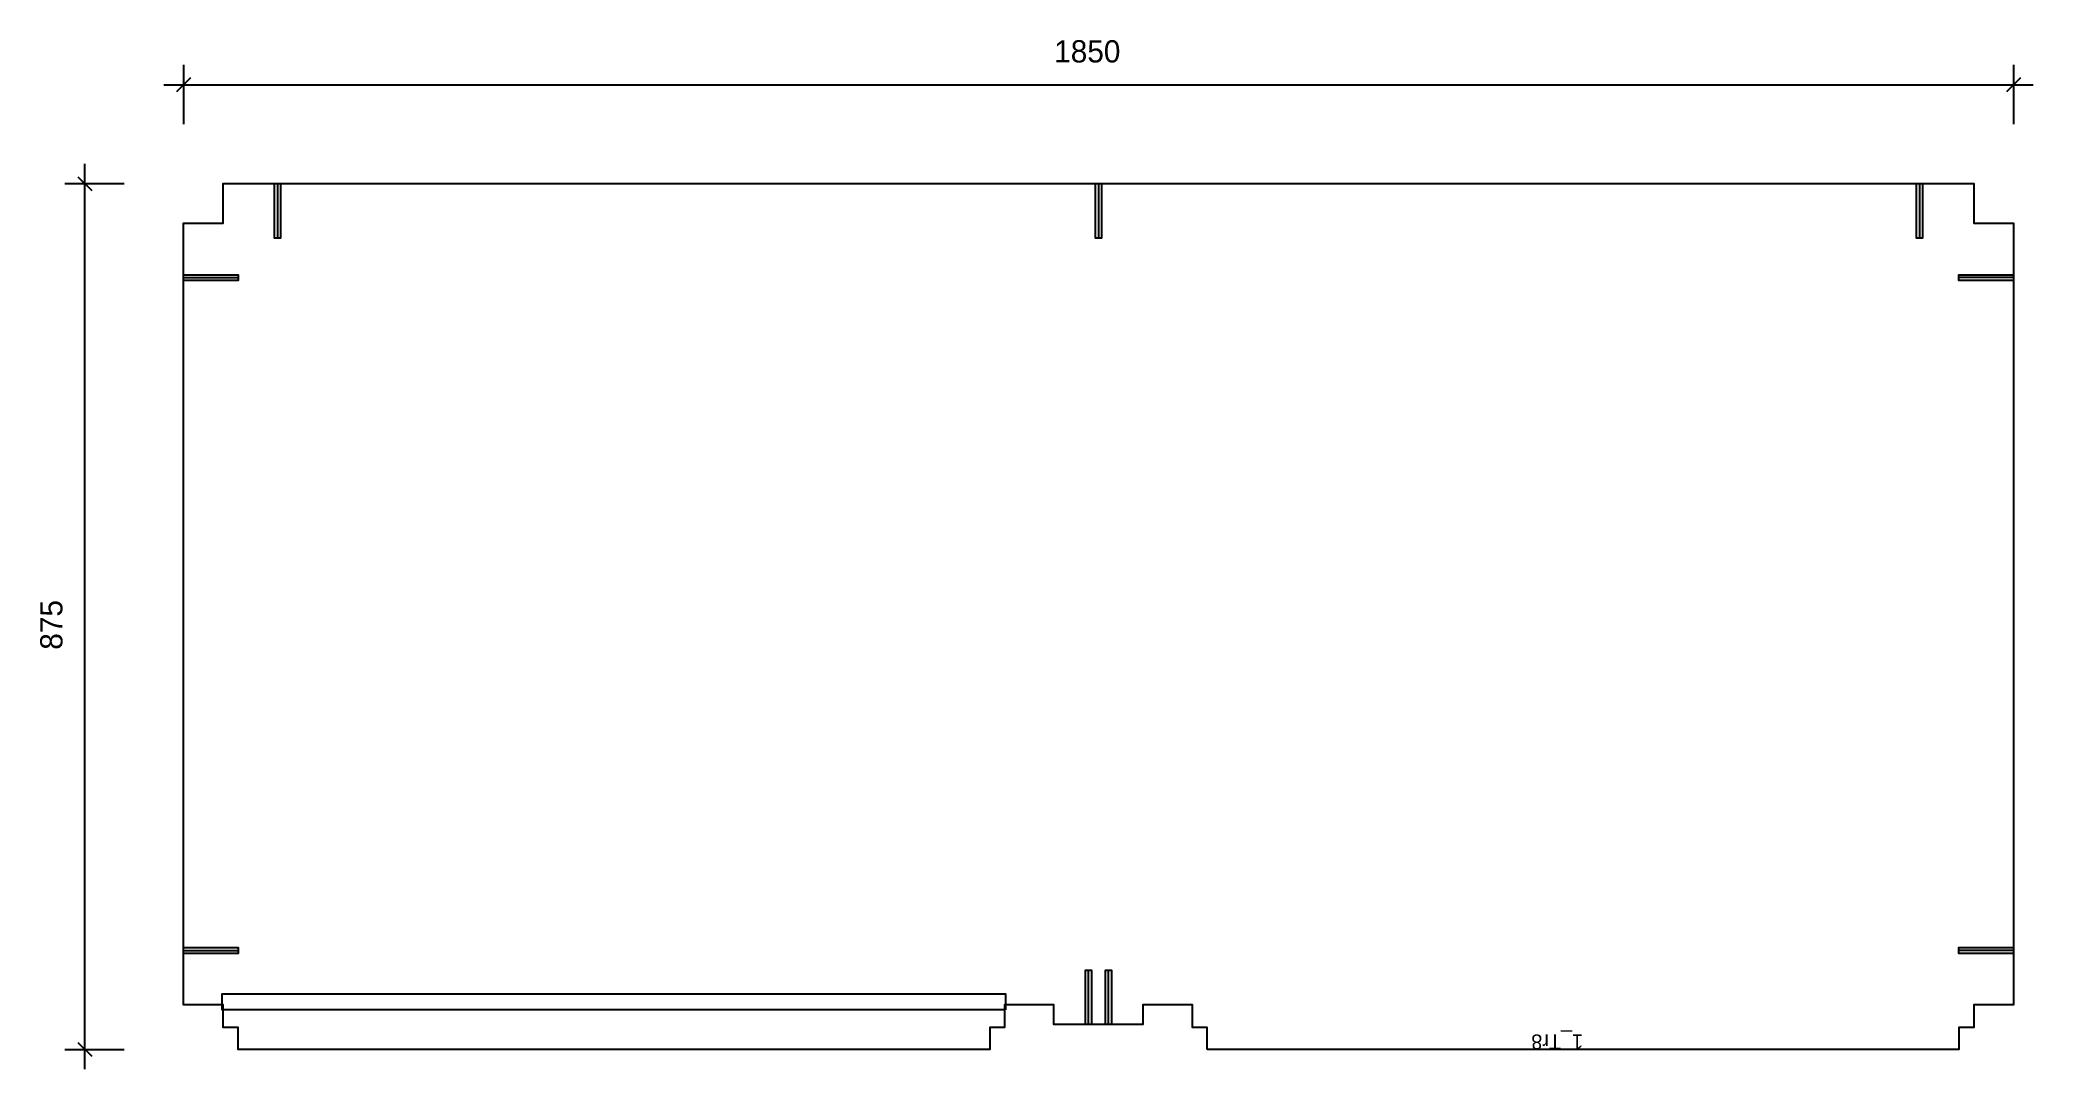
# Model space of a CAD drawing. Header units: millimetres. Extents: x -145 to 1870, y -20 to 1020.
import ezdxf
from ezdxf.enums import TextEntityAlignment as Align

# ---------------------------------------------------------------- set-up
doc = ezdxf.new("R2010")
doc.units = ezdxf.units.MM
for name, color, linetype in [('CONTOUR', 7, 'CONTINUOUS'), ('CUT_RISER', 7, 'CONTINUOUS'), ('DIMLINES', 7, 'CONTINUOUS'), ('DIMLINESTEXT', 7, 'CONTINUOUS'), ('DRILLINGSOTHERTEXT', 7, 'CONTINUOUS'), ('DRILLINGSSIDE', 7, 'CONTINUOUS')]:
    doc.layers.add(name, color=color, linetype=linetype)

msp = doc.modelspace()

# ---------------------------------------------------------------- linework, layer by layer
at = {"layer": 'CONTOUR', "color": 0, "linetype": '0'}
msp.add_lwpolyline([(1035, 0), (1035, 22), (1020, 22), (1020, 45), (970, 45), (970, 25), (880, 25), (880, 45), (830, 45), (830, 22), (815, 22), (815, 0), (55, 0), (55, 22), (40, 22), (40, 44.999), (0, 44.999), (0, 835), (40, 835), (40, 875), (1810, 875), (1810, 835), (1850, 835), (1850, 45.001), (1810, 45.001), (1810, 22), (1795, 22), (1795, 0), (1035, 0)], dxfattribs=at)
at = {"layer": 'CUT_RISER', "color": 1, "linetype": '1'}
msp.add_lwpolyline([(831, 40), (435, 40), (39, 40), (39, 56), (831, 56), (831, 40)], dxfattribs=at)
at = {"layer": 'DIMLINES', "color": 0}
for p, q in [((0, 995), (0, 935)), ((1850, 995), (1850, 935)), ((-20, 975), (1870, 975)), ((7.071, 982.071), (-7.071, 967.929)), ((1857.071, 982.071), (1842.929, 967.929)), ((-100, -20), (-100, 895)), ((-120, 875), (-60, 875)), ((-107.071, 882.071), (-92.929, 867.929)), ((-120, 0), (-60, 0)), ((-107.071, 7.071), (-92.929, -7.071))]:
    msp.add_line(p, q, dxfattribs=at)
at = {"layer": 'DRILLINGSSIDE', "color": 3}
for p, q in [((95, 875), (95, 820)), ((925, 875), (925, 820)), ((1755, 875), (1755, 820)), ((0, 780), (55, 780)), ((1850, 780), (1795, 780)), ((0, 99.999), (55, 99.999)), ((1850, 100.001), (1795, 100.001)), ((915, 25), (915, 80)), ((935, 25), (935, 80))]:
    msp.add_line(p, q, dxfattribs=at)
at = {"layer": 'DRILLINGSSIDE', "color": 3, "linetype": '3'}
for points in [[(98, 875), (98, 820), (92, 820), (92, 875)], [(928, 875), (928, 820), (922, 820), (922, 875)], [(1758, 875), (1758, 820), (1752, 820), (1752, 875)], [(0, 783), (55, 783), (55, 777), (0, 777)], [(1850, 777), (1795, 777), (1795, 783), (1850, 783)], [(0, 102.999), (55, 102.999), (55, 96.999), (0, 96.999)], [(1850, 97.001), (1795, 97.001), (1795, 103.001), (1850, 103.001)], [(912, 25), (912, 80), (918, 80), (918, 25)], [(932, 25), (932, 80), (938, 80), (938, 25)]]:
    msp.add_lwpolyline(points, dxfattribs=at)

# ---------------------------------------------------------------- texts
at = {"layer": 'DIMLINESTEXT'}
msp.add_text('1850', height=22.5, dxfattribs=at).set_placement((880.238, 1020), align=Align.TOP_LEFT)
msp.add_text('875', height=22.5, rotation=90, dxfattribs=at).set_placement((-145, 403.929), align=Align.TOP_LEFT)
at = {"layer": 'DRILLINGSOTHERTEXT'}
msp.add_text('1_Tr8', height=15, rotation=540, dxfattribs=at).set_placement((1415, 0), align=Align.TOP_LEFT)

doc.saveas('drawing.dxf')
